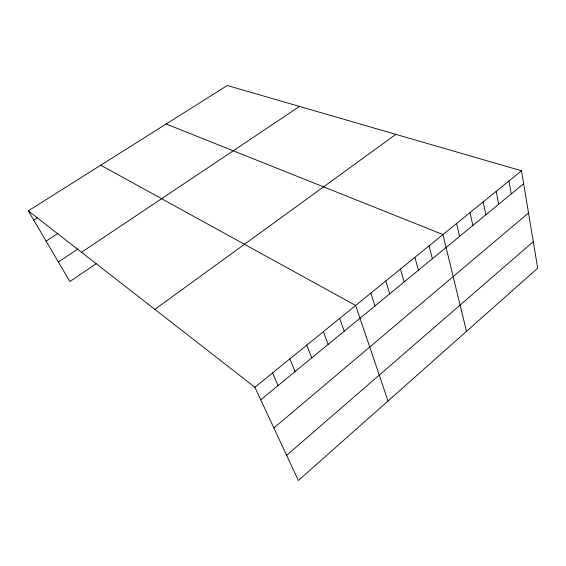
<?xml version="1.0" encoding="UTF-8"?>
<svg xmlns="http://www.w3.org/2000/svg" width="566" height="566" viewBox="0 0 566 566"><rect width="100%" height="100%" fill="white"/><g stroke="black" fill="none" stroke-linecap="round" stroke-linejoin="round"><path stroke-width="0.85" d="M286.644 455.354L533.285 241.654M273.866 427.967L528.517 212.972M260.735 399.808L523.656 183.738M254.884 387.264L521.505 170.791L537.7 268.192L298.367 480.499L254.884 387.264L28.3 210.849L227.263 85.501L521.505 170.791M154.843 309.369L395.853 134.368M96.199 263.671L69.894 281.557L28.3 210.849M81.504 252.273L299.52 106.443M58.383 261.994L78.094 248.863M46.094 241.102L58.128 233.27M33.727 220.075L37.356 217.769M166.171 123.989L442.952 234.565L466.483 331.372M100.748 165.201L355.639 305.456L388.014 400.969M272.522 372.944L278.097 385.545M289.806 358.908L295.119 371.558M306.751 345.147L311.809 357.839M323.37 331.662L328.174 344.39M339.664 318.432L344.227 331.195M370.864 293.096L374.982 305.923M385.807 280.962L389.719 293.811M400.48 269.048L404.188 281.918M414.892 257.346L418.401 270.237M429.049 245.856L432.367 258.761M456.613 223.471L459.578 236.397M470.042 212.568L472.829 225.509M483.237 201.857L485.861 214.797M496.212 191.322L498.674 204.269M508.961 180.971L511.268 193.919"/></g></svg>
